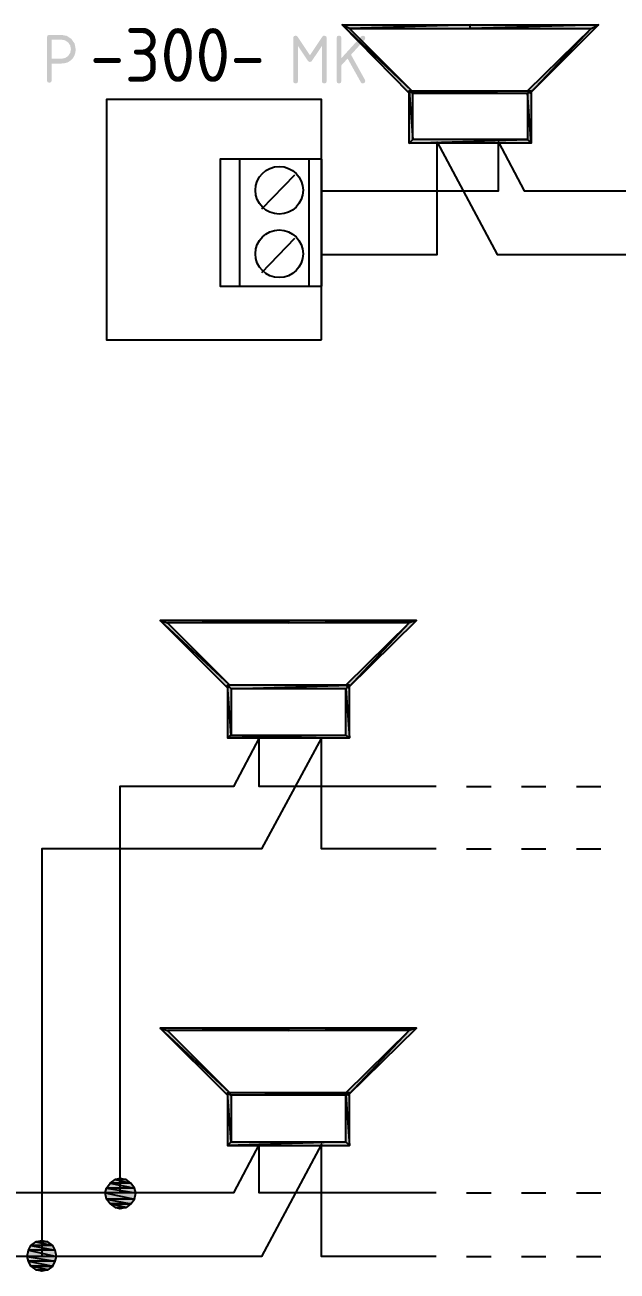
# Model space of a CAD drawing. Header units: millimetres. Extents: x 0 to 420, y 0 to 297.
# Drawn here: x 336.43 to 356.96, y 111.8 to 155.02 of the extents above; entities that cross this region are included whole.
import ezdxf

# ---------------------------------------------------------------- set-up
doc = ezdxf.new("R2010")
doc.units = ezdxf.units.MM
doc.layers.get('0').update_dxf_attribs({"linetype": 'CONTINUOUS'})
doc.styles.get("Standard").update_dxf_attribs({"font": 'STANDARD'})

msp = doc.modelspace()

# ---------------------------------------------------------------- hatches: boundary and pattern name
at = {"true_color": 0x000007}
h = msp.add_hatch(color=0, dxfattribs=at)
h.paths.add_polyline_path([(353.864333, 152.738667), (353.949, 152.654), (356.065667, 154.897667)], flags=0)
h.paths.add_polyline_path([(353.949, 152.654), (356.065667, 154.897667), (356.319667, 155.024667)], flags=0)
h.paths.add_polyline_path([(356.065667, 154.897667), (356.319667, 155.024667), (351.874667, 154.897667)], flags=0)
h.paths.add_polyline_path([(356.319667, 155.024667), (351.874667, 154.897667), (351.874667, 155.024667)], flags=0)
h.paths.add_polyline_path([(351.874667, 154.897667), (351.874667, 155.024667), (347.683667, 154.897667)], flags=0)
h.paths.add_polyline_path([(351.874667, 155.024667), (347.683667, 154.897667), (347.429667, 155.024667)], flags=0)
h.paths.add_polyline_path([(347.683667, 154.897667), (347.429667, 155.024667), (349.842667, 152.738667)], flags=0)
h.paths.add_polyline_path([(347.429667, 155.024667), (349.842667, 152.738667), (349.758, 152.654)], flags=0)
h = msp.add_hatch(color=0, dxfattribs=at)
h.paths.add_polyline_path([(337.277885, 154.680858), (337.69295, 154.680858), (337.88436, 154.644478), (338.045177, 154.535337), (338.154318, 154.37452), (338.190698, 154.183111), (338.182025, 154.077493), (338.15604, 153.982262), (338.112796, 153.897469), (338.052343, 153.823167), (337.977817, 153.762801), (337.89311, 153.719746), (337.798172, 153.69395), (337.69295, 153.685363), (337.360568, 153.685363), (337.360568, 153.104383), (337.339897, 153.041889), (337.277885, 153.021149), (337.215391, 153.041889), (337.194652, 153.104383), (337.194652, 154.598176), (337.215391, 154.660188)], flags=0)
h.paths.add_polyline_path([(337.360568, 154.514942), (337.360568, 153.851279), (337.69295, 153.851279), (337.821384, 153.875257), (337.928319, 153.947191), (338.000529, 154.054195), (338.024782, 154.183111), (338.000529, 154.311544), (337.928319, 154.41848), (337.821384, 154.490689), (337.69295, 154.514942)], flags=0)
for points in [[(346.811641, 154.652375), (346.873929, 154.631705), (346.894875, 154.569693), (346.894875, 153.0759), (346.873929, 153.013406), (346.811641, 152.992666), (346.74963, 153.013406), (346.728959, 153.0759), (346.728959, 154.296841), (346.390513, 153.789723), (346.354477, 153.752034), (346.313894, 153.739563), (346.272139, 153.752034), (346.236173, 153.789723), (345.898829, 154.296841), (345.898829, 153.0759), (345.878158, 153.013406), (345.816147, 152.992666), (345.753653, 153.013406), (345.732913, 153.0759), (345.732913, 154.569693), (345.753653, 154.631705), (345.816147, 154.652375), (345.856661, 154.64204), (345.888907, 154.611034), (346.313894, 153.973278), (346.741637, 154.615995), (346.770851, 154.64328)], [(347.619953, 153.860279), (347.404979, 153.623808), (347.404979, 153.0759), (347.384309, 153.013406), (347.322297, 152.992666), (347.259803, 153.013406), (347.239064, 153.0759), (347.239064, 154.569693), (347.259803, 154.631705), (347.322297, 154.652375), (347.384309, 154.631705), (347.404979, 154.569693), (347.404979, 153.871854), (348.089038, 154.624814), (348.151876, 154.652375), (348.214163, 154.631705), (348.23511, 154.569693), (348.21251, 154.512918), (347.738465, 153.990917), (348.223534, 153.117241), (348.23511, 153.0759), (348.209203, 153.018573), (348.151876, 152.992666), (348.108123, 153.003553), (348.078013, 153.036763)], [(339.725, 115.019667), (339.936667, 114.977333), (339.555667, 114.977333)], [(339.386333, 114.130667), (340.106, 114.130667), (339.936667, 114.003667)], [(337.015667, 112.860667), (337.227333, 112.818333), (336.804, 112.818333)], [(336.634667, 111.971667), (337.396667, 111.971667), (337.227333, 111.844667)]]:
    msp.add_hatch(color=0, dxfattribs=at).paths.add_polyline_path(points, flags=0)
h = msp.add_hatch(color=0, dxfattribs=at)
h.paths.add_polyline_path([(353.864333, 152.654), (353.991333, 152.738667), (349.885, 152.654)], flags=0)
h.paths.add_polyline_path([(353.991333, 152.738667), (349.885, 152.654), (349.758, 152.738667)], flags=0)
h.paths.add_polyline_path([(349.885, 152.654), (349.758, 152.738667), (349.885, 151.045333)], flags=0)
h.paths.add_polyline_path([(349.758, 152.738667), (349.885, 151.045333), (349.758, 150.918333)], flags=0)
h.paths.add_polyline_path([(349.885, 151.045333), (349.758, 150.918333), (353.864333, 151.045333)], flags=0)
h.paths.add_polyline_path([(349.758, 150.918333), (353.864333, 151.045333), (353.991333, 150.918333)], flags=0)
h.paths.add_polyline_path([(353.864333, 151.045333), (353.991333, 150.918333), (353.864333, 152.654)], flags=0)
h.paths.add_polyline_path([(353.991333, 150.918333), (353.864333, 152.654), (353.991333, 152.738667)], flags=0)
h = msp.add_hatch(color=0, dxfattribs=at)
h.paths.add_polyline_path([(343.450333, 132.037667), (343.535, 132.122333), (341.122, 134.366)], flags=0)
h.paths.add_polyline_path([(343.535, 132.122333), (341.122, 134.366), (341.376, 134.281333)], flags=0)
h.paths.add_polyline_path([(341.122, 134.366), (341.376, 134.281333), (345.567, 134.366)], flags=0)
h.paths.add_polyline_path([(341.376, 134.281333), (345.567, 134.366), (345.567, 134.281333)], flags=0)
h.paths.add_polyline_path([(345.567, 134.366), (345.567, 134.281333), (350.012, 134.366)], flags=0)
h.paths.add_polyline_path([(345.567, 134.281333), (350.012, 134.366), (349.758, 134.281333)], flags=0)
h.paths.add_polyline_path([(350.012, 134.366), (349.758, 134.281333), (347.641333, 132.037667)], flags=0)
h.paths.add_polyline_path([(349.758, 134.281333), (347.641333, 132.037667), (347.556667, 132.122333)], flags=0)
h = msp.add_hatch(color=0, dxfattribs=at)
h.paths.add_polyline_path([(343.450333, 132.122333), (343.577333, 131.995333), (347.683667, 132.122333)], flags=0)
h.paths.add_polyline_path([(343.577333, 131.995333), (347.683667, 132.122333), (347.556667, 131.995333)], flags=0)
h.paths.add_polyline_path([(347.683667, 132.122333), (347.556667, 131.995333), (347.683667, 130.302)], flags=0)
h.paths.add_polyline_path([(347.556667, 131.995333), (347.683667, 130.302), (347.556667, 130.386667)], flags=0)
h.paths.add_polyline_path([(347.683667, 130.302), (347.556667, 130.386667), (343.450333, 130.302)], flags=0)
h.paths.add_polyline_path([(347.556667, 130.386667), (343.450333, 130.302), (343.577333, 130.386667)], flags=0)
h.paths.add_polyline_path([(343.450333, 130.302), (343.577333, 130.386667), (343.450333, 132.122333)], flags=0)
h.paths.add_polyline_path([(343.577333, 130.386667), (343.450333, 132.122333), (343.577333, 131.995333)], flags=0)
h = msp.add_hatch(color=0, dxfattribs=at)
h.paths.add_polyline_path([(343.450333, 117.898333), (343.535, 117.983), (341.122, 120.226667)], flags=0)
h.paths.add_polyline_path([(343.535, 117.983), (341.122, 120.226667), (341.376, 120.142)], flags=0)
h.paths.add_polyline_path([(341.122, 120.226667), (341.376, 120.142), (345.567, 120.226667)], flags=0)
h.paths.add_polyline_path([(341.376, 120.142), (345.567, 120.226667), (345.567, 120.142)], flags=0)
h.paths.add_polyline_path([(345.567, 120.226667), (345.567, 120.142), (350.012, 120.226667)], flags=0)
h.paths.add_polyline_path([(345.567, 120.142), (350.012, 120.226667), (349.758, 120.142)], flags=0)
h.paths.add_polyline_path([(350.012, 120.226667), (349.758, 120.142), (347.641333, 117.898333)], flags=0)
h.paths.add_polyline_path([(349.758, 120.142), (347.641333, 117.898333), (347.556667, 117.983)], flags=0)
h = msp.add_hatch(color=0, dxfattribs=at)
h.paths.add_polyline_path([(343.450333, 117.983), (343.577333, 117.898333), (347.683667, 117.983)], flags=0)
h.paths.add_polyline_path([(343.577333, 117.898333), (347.683667, 117.983), (347.556667, 117.898333)], flags=0)
h.paths.add_polyline_path([(347.683667, 117.983), (347.556667, 117.898333), (347.683667, 116.162667)], flags=0)
h.paths.add_polyline_path([(347.556667, 117.898333), (347.683667, 116.162667), (347.556667, 116.289667)], flags=0)
h.paths.add_polyline_path([(347.683667, 116.162667), (347.556667, 116.289667), (343.450333, 116.162667)], flags=0)
h.paths.add_polyline_path([(347.556667, 116.289667), (343.450333, 116.162667), (343.577333, 116.289667)], flags=0)
h.paths.add_polyline_path([(343.450333, 116.162667), (343.577333, 116.289667), (343.450333, 117.983)], flags=0)
h.paths.add_polyline_path([(343.577333, 116.289667), (343.450333, 117.983), (343.577333, 117.898333)], flags=0)
h = msp.add_hatch(color=0, dxfattribs=at)
h.paths.add_polyline_path([(339.936667, 114.977333), (339.555667, 114.977333), (340.106, 114.850333)], flags=0)
h.paths.add_polyline_path([(339.555667, 114.977333), (340.106, 114.850333), (339.386333, 114.850333)], flags=0)
h = msp.add_hatch(color=0, dxfattribs=at)
h.paths.add_polyline_path([(340.233, 114.681), (339.259333, 114.681), (340.275333, 114.511667)], flags=0)
h.paths.add_polyline_path([(339.259333, 114.681), (340.275333, 114.511667), (339.217, 114.511667)], flags=0)
h = msp.add_hatch(color=0, dxfattribs=at)
h.paths.add_polyline_path([(340.106, 114.850333), (339.386333, 114.850333), (340.233, 114.681)], flags=0)
h.paths.add_polyline_path([(339.386333, 114.850333), (340.233, 114.681), (339.259333, 114.681)], flags=0)
h = msp.add_hatch(color=0, dxfattribs=at)
h.paths.add_polyline_path([(340.275333, 114.511667), (339.217, 114.511667), (340.233, 114.3)], flags=0)
h.paths.add_polyline_path([(339.217, 114.511667), (340.233, 114.3), (339.259333, 114.3)], flags=0)
h = msp.add_hatch(color=0, dxfattribs=at)
h.paths.add_polyline_path([(340.233, 114.3), (339.259333, 114.3), (340.106, 114.130667)], flags=0)
h.paths.add_polyline_path([(339.259333, 114.3), (340.106, 114.130667), (339.386333, 114.130667)], flags=0)
h = msp.add_hatch(color=0, dxfattribs=at)
h.paths.add_polyline_path([(339.386333, 114.130667), (339.555667, 114.003667), (339.936667, 114.003667)], flags=0)
h.paths.add_polyline_path([(339.555667, 114.003667), (339.936667, 114.003667), (339.725, 113.961333)], flags=0)
h = msp.add_hatch(color=0, dxfattribs=at)
h.paths.add_polyline_path([(337.227333, 112.818333), (336.804, 112.818333), (337.396667, 112.691333)], flags=0)
h.paths.add_polyline_path([(336.804, 112.818333), (337.396667, 112.691333), (336.634667, 112.691333)], flags=0)
h = msp.add_hatch(color=0, dxfattribs=at)
h.paths.add_polyline_path([(337.481333, 112.522), (336.55, 112.522), (337.523667, 112.310333)], flags=0)
h.paths.add_polyline_path([(336.55, 112.522), (337.523667, 112.310333), (336.507667, 112.310333)], flags=0)
h = msp.add_hatch(color=0, dxfattribs=at)
h.paths.add_polyline_path([(337.396667, 112.691333), (336.634667, 112.691333), (337.481333, 112.522)], flags=0)
h.paths.add_polyline_path([(336.634667, 112.691333), (337.481333, 112.522), (336.55, 112.522)], flags=0)
h = msp.add_hatch(color=0, dxfattribs=at)
h.paths.add_polyline_path([(337.523667, 112.310333), (336.507667, 112.310333), (337.481333, 112.141)], flags=0)
h.paths.add_polyline_path([(336.507667, 112.310333), (337.481333, 112.141), (336.55, 112.141)], flags=0)
h = msp.add_hatch(color=0, dxfattribs=at)
h.paths.add_polyline_path([(337.481333, 112.141), (336.55, 112.141), (337.396667, 111.971667)], flags=0)
h.paths.add_polyline_path([(336.55, 112.141), (337.396667, 111.971667), (336.634667, 111.971667)], flags=0)
h = msp.add_hatch(color=0, dxfattribs=at)
h.paths.add_polyline_path([(336.634667, 111.971667), (336.804, 111.844667), (337.227333, 111.844667)], flags=0)
h.paths.add_polyline_path([(336.804, 111.844667), (337.227333, 111.844667), (337.015667, 111.802333)], flags=0)

# ---------------------------------------------------------------- linework, layer by layer
at = {"color": 0, "true_color": 0x000007}
for points in [[(351.874667, 155.024667), (347.683667, 154.897667), (347.429667, 155.024667)], [(347.683667, 154.897667), (347.429667, 155.024667), (349.842667, 152.738667)], [(347.429667, 155.024667), (349.842667, 152.738667), (349.758, 152.654)], [(351.874667, 154.897667), (351.874667, 155.024667), (347.683667, 154.897667)], [(356.065667, 154.897667), (356.319667, 155.024667), (351.874667, 154.897667)], [(356.319667, 155.024667), (351.874667, 154.897667), (351.874667, 155.024667)], [(353.864333, 152.738667), (353.949, 152.654), (356.065667, 154.897667)], [(353.949, 152.654), (356.065667, 154.897667), (356.319667, 155.024667)], [(353.991333, 152.738667), (349.885, 152.654), (349.758, 152.738667)], [(349.885, 152.654), (349.758, 152.738667), (349.885, 151.045333)], [(349.758, 152.738667), (349.885, 151.045333), (349.758, 150.918333)], [(353.864333, 152.654), (353.991333, 152.738667), (349.885, 152.654)], [(353.991333, 150.918333), (353.864333, 152.654), (353.991333, 152.738667)], [(353.864333, 151.045333), (353.991333, 150.918333), (353.864333, 152.654)], [(346.71, 144.102667), (346.71, 152.442333), (339.259333, 152.442333), (339.259333, 144.102667)], [(349.885, 151.045333), (349.758, 150.918333), (353.864333, 151.045333)], [(349.758, 150.918333), (353.864333, 151.045333), (353.991333, 150.918333)], [(343.450333, 132.037667), (343.535, 132.122333), (341.122, 134.366)], [(343.535, 132.122333), (341.122, 134.366), (341.376, 134.281333)], [(341.122, 134.366), (341.376, 134.281333), (345.567, 134.366)], [(341.376, 134.281333), (345.567, 134.366), (345.567, 134.281333)], [(345.567, 134.366), (345.567, 134.281333), (350.012, 134.366)], [(345.567, 134.281333), (350.012, 134.366), (349.758, 134.281333)], [(349.758, 134.281333), (347.641333, 132.037667), (347.556667, 132.122333)], [(350.012, 134.366), (349.758, 134.281333), (347.641333, 132.037667)], [(343.450333, 132.122333), (343.577333, 131.995333), (347.683667, 132.122333)], [(343.450333, 130.302), (343.577333, 130.386667), (343.450333, 132.122333)], [(343.577333, 130.386667), (343.450333, 132.122333), (343.577333, 131.995333)], [(343.577333, 131.995333), (347.683667, 132.122333), (347.556667, 131.995333)], [(347.683667, 132.122333), (347.556667, 131.995333), (347.683667, 130.302)], [(347.556667, 131.995333), (347.683667, 130.302), (347.556667, 130.386667)], [(347.683667, 130.302), (347.556667, 130.386667), (343.450333, 130.302)], [(347.556667, 130.386667), (343.450333, 130.302), (343.577333, 130.386667)], [(343.450333, 117.898333), (343.535, 117.983), (341.122, 120.226667)], [(343.535, 117.983), (341.122, 120.226667), (341.376, 120.142)], [(341.122, 120.226667), (341.376, 120.142), (345.567, 120.226667)], [(341.376, 120.142), (345.567, 120.226667), (345.567, 120.142)], [(345.567, 120.226667), (345.567, 120.142), (350.012, 120.226667)], [(345.567, 120.142), (350.012, 120.226667), (349.758, 120.142)], [(350.012, 120.226667), (349.758, 120.142), (347.641333, 117.898333)], [(349.758, 120.142), (347.641333, 117.898333), (347.556667, 117.983)], [(343.450333, 117.983), (343.577333, 117.898333), (347.683667, 117.983)], [(343.450333, 116.162667), (343.577333, 116.289667), (343.450333, 117.983)], [(343.577333, 116.289667), (343.450333, 117.983), (343.577333, 117.898333)], [(343.577333, 117.898333), (347.683667, 117.983), (347.556667, 117.898333)], [(347.683667, 117.983), (347.556667, 117.898333), (347.683667, 116.162667)], [(347.556667, 117.898333), (347.683667, 116.162667), (347.556667, 116.289667)], [(347.683667, 116.162667), (347.556667, 116.289667), (343.450333, 116.162667)], [(347.556667, 116.289667), (343.450333, 116.162667), (343.577333, 116.289667)], [(339.555667, 114.977333), (340.106, 114.850333), (339.386333, 114.850333)], [(339.725, 115.019667), (339.936667, 114.977333), (339.555667, 114.977333)], [(339.936667, 114.977333), (339.555667, 114.977333), (340.106, 114.850333)], [(339.259333, 114.681), (340.275333, 114.511667), (339.217, 114.511667)], [(339.386333, 114.850333), (340.233, 114.681), (339.259333, 114.681)], [(340.233, 114.681), (339.259333, 114.681), (340.275333, 114.511667)], [(340.106, 114.850333), (339.386333, 114.850333), (340.233, 114.681)], [(340.275333, 114.511667), (339.217, 114.511667), (340.233, 114.3)], [(339.217, 114.511667), (340.233, 114.3), (339.259333, 114.3)], [(340.233, 114.3), (339.259333, 114.3), (340.106, 114.130667)], [(339.259333, 114.3), (340.106, 114.130667), (339.386333, 114.130667)], [(339.386333, 114.130667), (339.555667, 114.003667), (339.936667, 114.003667)], [(339.386333, 114.130667), (340.106, 114.130667), (339.936667, 114.003667)], [(339.555667, 114.003667), (339.936667, 114.003667), (339.725, 113.961333)], [(336.804, 112.818333), (337.396667, 112.691333), (336.634667, 112.691333)], [(337.015667, 112.860667), (337.227333, 112.818333), (336.804, 112.818333)], [(337.227333, 112.818333), (336.804, 112.818333), (337.396667, 112.691333)], [(336.55, 112.522), (337.523667, 112.310333), (336.507667, 112.310333)], [(336.634667, 112.691333), (337.481333, 112.522), (336.55, 112.522)], [(337.481333, 112.522), (336.55, 112.522), (337.523667, 112.310333)], [(337.396667, 112.691333), (336.634667, 112.691333), (337.481333, 112.522)], [(337.523667, 112.310333), (336.507667, 112.310333), (337.481333, 112.141)], [(336.507667, 112.310333), (337.481333, 112.141), (336.55, 112.141)], [(337.481333, 112.141), (336.55, 112.141), (337.396667, 111.971667)], [(336.55, 112.141), (337.396667, 111.971667), (336.634667, 111.971667)], [(336.634667, 111.971667), (336.804, 111.844667), (337.227333, 111.844667)], [(336.634667, 111.971667), (337.396667, 111.971667), (337.227333, 111.844667)], [(336.804, 111.844667), (337.227333, 111.844667), (337.015667, 111.802333)]]:
    msp.add_lwpolyline(points, close=True, dxfattribs=at)
for points in [[(346.71, 147.066), (350.731667, 147.066), (350.731667, 149.267333), (350.731667, 150.960667), (352.806, 147.066), (364.066667, 147.066), (364.066667, 126.449667)], [(346.71, 149.267333), (352.848333, 149.267333), (352.848333, 150.960667), (353.737333, 149.267333), (366.818333, 149.267333), (366.818333, 128.608667)], [(346.71, 150.368), (343.196333, 150.368), (343.196333, 148.166667), (343.196333, 145.965333), (346.71, 145.965333), (346.71, 148.166667), (346.71, 150.368), (346.71, 148.166667), (346.71, 145.965333), (346.71, 148.166667), (346.71, 150.368), (346.71, 148.166667), (346.71, 145.965333)], [(343.873667, 150.368), (343.873667, 148.166667), (343.873667, 145.965333)], [(346.286667, 145.965333), (346.286667, 148.166667), (346.286667, 150.368)], [(345.778667, 149.817667), (344.635667, 148.632333)], [(345.778667, 147.616333), (344.635667, 146.431)], [(350.689333, 126.449667), (346.71, 126.449667), (346.71, 128.608667), (346.71, 130.302), (344.635667, 126.449667), (337.015667, 126.449667), (337.015667, 112.310333), (330.2, 112.310333), (330.2, 114.511667), (330.2, 116.205), (328.125667, 112.310333), (320.886667, 112.310333)], [(350.689333, 128.608667), (344.551, 128.608667), (344.551, 130.302), (343.662, 128.608667), (339.725, 128.608667), (339.725, 114.511667), (328.041, 114.511667), (328.041, 116.205), (327.152, 114.511667), (320.886667, 114.511667)], [(351.747667, 128.608667), (352.594333, 128.608667)], [(353.652667, 128.608667), (354.499333, 128.608667)], [(355.557667, 128.608667), (356.404333, 128.608667)], [(351.747667, 126.449667), (352.594333, 126.449667)], [(353.652667, 126.449667), (354.499333, 126.449667)], [(355.557667, 126.449667), (356.404333, 126.449667)], [(350.689333, 112.310333), (346.71, 112.310333), (346.71, 114.511667), (346.71, 116.205), (344.635667, 112.310333), (337.015667, 112.310333)], [(350.689333, 114.511667), (344.551, 114.511667), (344.551, 116.205), (343.662, 114.511667), (339.725, 114.511667)], [(351.747667, 114.511667), (352.594333, 114.511667)], [(353.652667, 114.511667), (354.499333, 114.511667)], [(355.557667, 114.511667), (356.404333, 114.511667)], [(351.747667, 112.310333), (352.594333, 112.310333)], [(353.652667, 112.310333), (354.499333, 112.310333)], [(355.557667, 112.310333), (356.404333, 112.310333)]]:
    msp.add_lwpolyline(points, dxfattribs=at)
for centre in [(345.2495, 149.2885), (345.2495, 147.087167)]:
    msp.add_circle(centre, 0.8255, dxfattribs=at)

# ---------------------------------------------------------------- texts
at = {"color": 0, "true_color": 0x000007, "insert": (338.680014, 154.914912), "char_height": 1.8641, "width": 6.62791109, "attachment_point": 1}
msp.add_mtext('-300-', dxfattribs=at)

doc.saveas('drawing.dxf')
